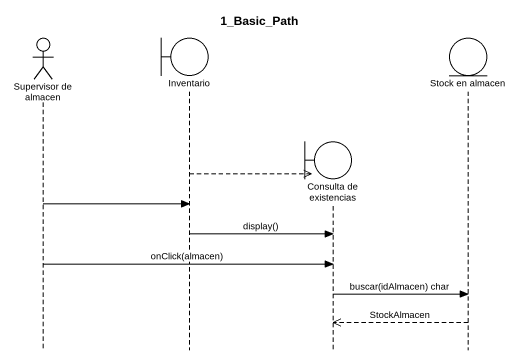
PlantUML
@startuml
title 1_Basic_Path
hide footbox
actor "Supervisor de almacen" as Supervisor_de_almacen
boundary Inventario
boundary "Consulta de existencias" as Consulta_de_existencias
entity "Stock en almacen" as Stock_en_almacen

Inventario -->> Consulta_de_existencias **
Supervisor_de_almacen -> Inventario
Inventario -> Consulta_de_existencias : display()
Supervisor_de_almacen -> Consulta_de_existencias : onClick(almacen)
Consulta_de_existencias -> Stock_en_almacen : buscar(idAlmacen) char
Stock_en_almacen -->> Consulta_de_existencias : StockAlmacen
@enduml
